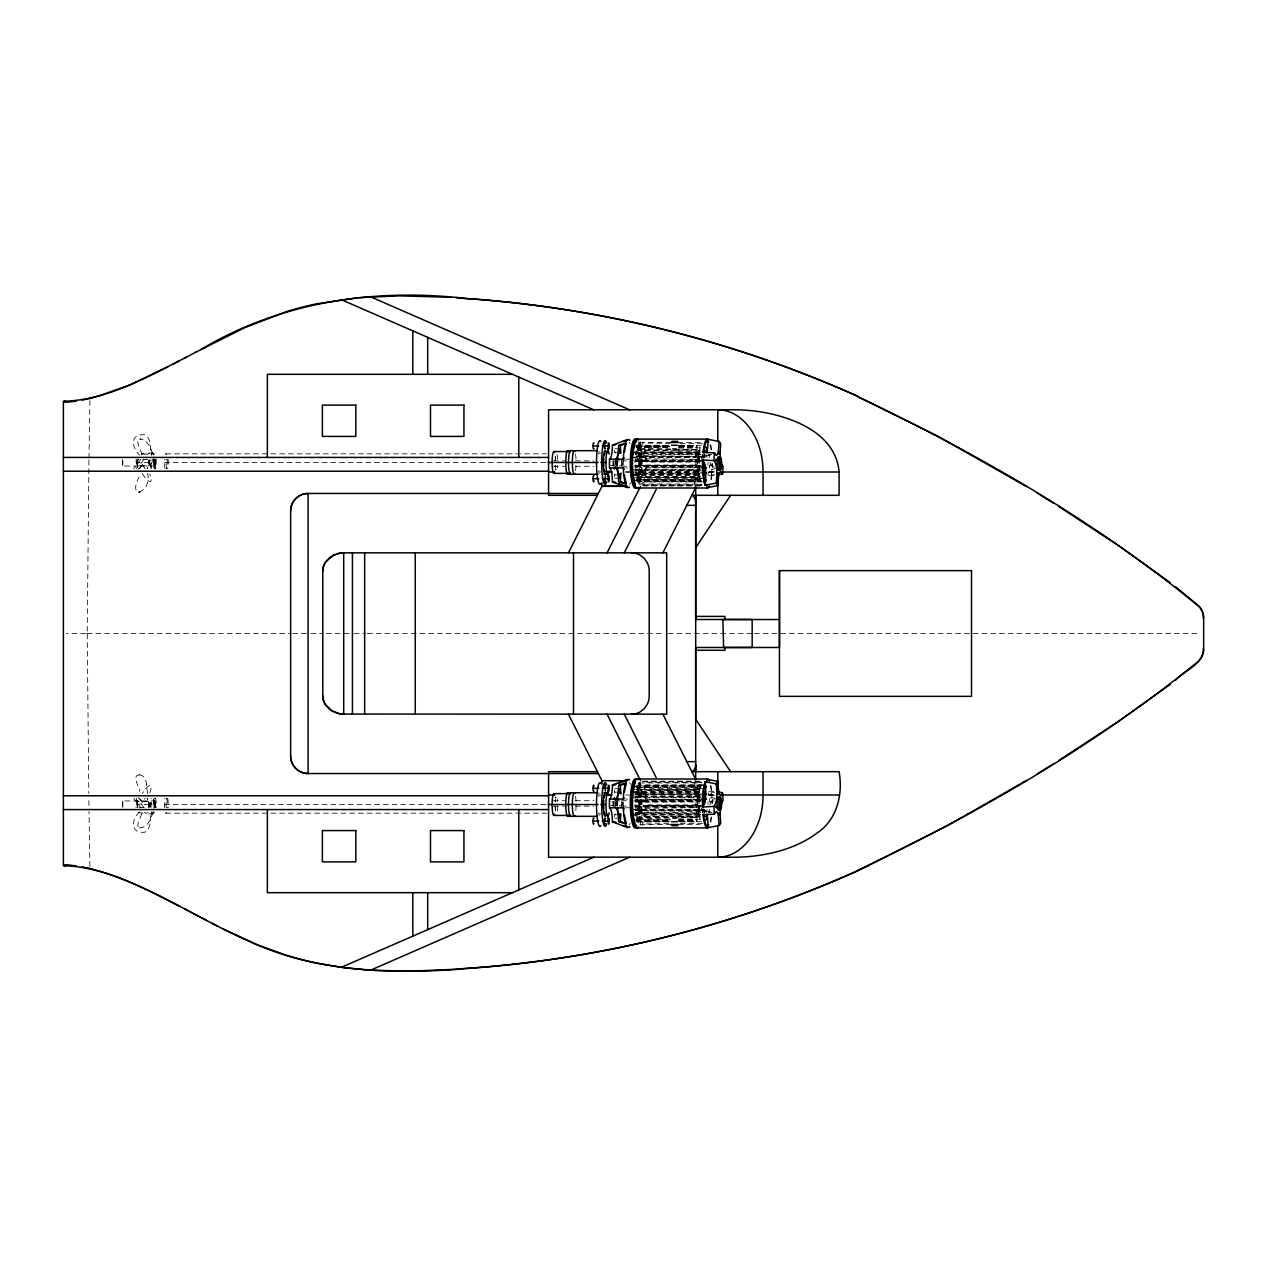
<?xml version="1.0" encoding="UTF-8"?>
<svg xmlns="http://www.w3.org/2000/svg" width="1267" height="1267" viewBox="0 0 1267 1267"><rect width="100%" height="100%" fill="white"/><g stroke="black" fill="none" stroke-linecap="round" stroke-linejoin="round"><path stroke-width="0.75" stroke-dasharray="5 3.75" d="M640.168 792.794L636.905 792.635L636.905 786.063M639.281 452.905L636.905 452.747L636.905 446.174M694.839 484.517L694.839 472.068L635.575 472.021M699.732 817.532L699.748 814.253L696.47 814.095M699.732 480.937L699.748 474.365L697.373 474.206L637.206 474.301L636.905 480.937M139.687 798.448L142.237 802.518L145.277 797.941M642.005 445.145L640.294 444.479L640.168 442.215A22.743 4.64 90 0 1 640.405 441.898M88.975 458.131L89.909 400.641M88.943 459.984L87.217 633.5L66.296 633.579M639.93 484.532A22.711 4.64 -90 0 1 639.692 484.089L639.93 481.824L641.609 481.222L701.38 481.888M641.134 447.409L638.758 447.9L638.045 453.744A11.023 2.249 90 0 1 638.346 454.615M641.134 787.298L638.758 787.789L638.045 793.633A11.118 2.265 -90 0 1 638.362 794.504L641.213 795.312M695.52 479.702L697.895 479.211L698.592 473.367A11.118 2.265 -90 0 1 698.275 472.496L695.425 471.688M698.149 817.072L698.592 813.256A11.118 2.265 90 0 1 698.275 812.369L695.425 811.577M147.621 798.242L147.637 799.778L147.146 798.305M647.595 810.674C644.396 811.054 644.206 804.624 647.374 804.925L699.637 804.925M636.921 800.665L639.122 801.963L697.183 801.963C700.334 802.249 700.144 795.85 696.977 796.214M640.421 825.102A22.711 4.64 -90 0 1 640.168 824.785L640.294 822.521L641.561 821.887L669.103 821.855M700.825 812.385L698.402 811.577L635.812 812.385A11.023 2.249 -90 0 0 636.129 813.256L699.938 813.541M700.825 454.615L637.729 455.407L635.812 454.758L635.369 450.878M155.809 807.253L155.16 797.957M645.885 785.176L644.269 785.698A22.442 4.577 -90 0 1 644.824 788.153L704.785 788.803M147.542 473.288C152.452 492.879 125.718 501.415 139.829 475.553M141.476 454.6C143.06 452.747 133.051 439.301 140.843 439.047L139.703 439.047C147.289 439.522 151.866 448.185 152.499 455.059M669.499 446.76L644.634 447.346A22.363 4.561 -90 0 1 645.156 450.102L647.009 450.814M639.914 474.745L638.235 475.347L637.824 477.01A22.363 4.561 90 0 0 638.33 479.765L699.922 479.765A22.363 4.561 90 0 1 699.416 477.01L697.547 476.313M137.691 807.364L137.184 799.35L137.881 808.093M707.984 804.545L707.936 801.837M675.026 816.296L639.74 816.328L638.14 818.72A22.442 4.577 90 0 0 638.711 821.19L640.611 821.697M136.044 459.43L136.63 468.853M136.868 462.503L137.153 459.414L149.253 459.414L149.538 462.503L149.253 465.575L137.153 465.575L136.868 462.503L149.538 462.503M137.739 465.575L137.739 459.414M136.868 804.497L137.153 801.425L149.253 801.425L149.253 807.586L137.153 807.586L136.868 804.497L149.538 804.497M137.739 807.586L137.739 801.425M148.667 801.425C148.587 818.165 150.393 792.524 152.515 807.808M642.607 452.984L640.152 453.824L638.932 457.387A10.833 2.217 90 0 1 639.043 458.892L641.846 460.111M642.607 792.873L640.152 793.696L638.932 797.276A10.833 2.217 -90 0 1 639.106 798.78L641.846 800M694.031 474.127L696.486 473.304L697.705 469.724A10.833 2.217 -90 0 1 697.531 468.22L694.791 467M694.031 814.016L696.486 813.176L697.705 809.613A10.833 2.217 -90 0 1 697.531 808.108L694.791 806.889M142.284 464.767L139.687 468.552M635.369 816.122L635.812 812.242M707.936 465.163L707.984 462.455M702.583 812.891L701.554 807.871M704.325 813.018L704.737 809.502L631.9 809.486M152.499 811.941C151.866 818.846 147.289 827.43 139.703 827.953L140.843 827.953C133.241 827.525 142.569 816.344 141.476 812.4M613.861 465.575L613.671 460.729M152.515 459.192C150.504 473.842 148.524 449.658 148.667 465.575M647.595 456.326L645.885 457.165A22.062 4.498 -90 0 1 646.043 460.776L647.833 461.647L703.961 461.647M696.977 470.786L698.671 469.946A22.062 4.498 -90 0 1 698.513 466.335L696.739 465.464L638.663 465.464L636.921 466.335A22.062 4.498 90 0 0 637.079 469.946L638.901 470.786M612.832 801.187L612.943 806.097M700.239 478.372L699.922 479.876M644.269 785.588L644.57 789.895L645.869 790.56L700.508 790.592M640.152 453.824L640.405 455.914L643.05 456.753M696.486 473.304L696.232 471.213L693.587 470.374M701.554 459.129L702.583 454.109M640.152 793.696L640.405 795.787L643.05 796.626M696.486 813.176L696.232 811.086L693.587 810.247M644.65 447.235L644.855 451.654L646.138 452.335L700.778 452.367M699.637 462.075L646.93 462.059L645.632 461.204L645.996 456.849M642.021 483.392L644.491 481.983L703.945 481.824M698.655 470.12L698.941 465.908L697.626 465.068L639.122 465.037L637.048 466.003M147.621 468.758L147.637 467.222L147.146 468.695M612.943 460.903L612.832 465.813M645.964 468.695L647.754 467.84L701.966 467.84M149.744 792.984C154.416 779.775 146.243 786.759 142.411 793.332M637.079 797.054L638.901 796.214M707.477 809.835L705.671 810.674L638.045 810.642L635.242 809.613A10.833 2.217 -90 0 1 635.115 808.108M613.671 806.271L613.861 801.425M136.63 798.147L136.044 807.57M638.394 787.235A22.442 4.577 -90 0 0 637.871 789.99L638.235 791.653L639.914 792.255L699.717 791.542M155.16 469.043L155.809 459.747M147.685 812.622L145.863 813.271L144.327 812.29M122.487 459.303L122.693 466.05L154.938 466.05L155.144 459.303M154.732 459.303L154.938 466.05M122.883 807.697L122.741 800.966L154.938 800.95L155.144 807.697M636.572 480.13L637.729 477.611A18.514 3.785 90 0 1 636.636 480.668M641.134 479.702L638.726 479.053L641.91 477.532M697.784 469.93L698.418 475.204A18.213 3.722 -90 0 1 697.594 460.444L697.737 466.604M631.9 457.514L704.848 457.181A18.213 3.722 90 0 0 704.642 454.964M701.506 478.182L698.323 479.702L636.382 479.512M636.572 820.018L637.729 817.516A18.514 3.785 90 0 1 636.636 820.557M641.134 819.591L638.726 818.925L641.91 817.405M695.52 787.298L697.927 787.947L694.744 789.468M715.095 798.733C709.187 794.678 706.4 803.801 713.289 801.409M709.694 801.346L709.599 798.733M610.631 465.274C626.674 469.883 626.753 457.244 610.631 461.837M610.631 805.163C626.674 809.771 626.753 797.133 610.631 801.726M636.382 787.488L698.291 786.649L699.843 787.013L700.239 788.628M139.465 812.004C131.087 820.002 130.2 833.353 144.612 832.276C151.644 830.423 151.882 810.817 148.112 813.715L152.151 814M699.986 450.007L698.26 450.704M635.084 467.998L637.602 467M635.084 807.871L637.602 806.889L700.049 806.984M703.549 793.997L645.727 794.805A22.093 4.514 -90 0 1 645.964 798.305L647.754 799.16L701.966 799.16M698.735 812.385L698.846 812.084A22.093 4.514 90 0 1 698.608 808.568L696.802 807.712L637.032 808.409A22.093 4.514 -90 0 0 637.238 812.084L697.151 812.876C700.287 813.224 700.398 806.715 697.246 807.047L639.17 807.047L637.127 808.251M638.711 445.81L640.611 445.303M638.948 457.181L641.403 456.358M637.839 476.883L700.508 476.408M697.689 469.93L695.235 470.77M638.948 797.07L641.403 796.23M697.689 809.819L695.235 810.642M148.952 460.697C145.863 465.211 155.778 466.763 155.239 462.503C155.239 458.226 147.02 459.794 148.952 464.292M154.938 460.697L154.938 464.292M148.952 802.708C145.863 807.206 155.778 808.774 155.239 804.497C155.239 800.237 147.02 801.789 148.952 806.303M154.938 802.708L154.938 806.303M143.868 459.208L139.354 466.066L141.207 466.557M710.898 785.461A24.786 5.052 -90 0 1 711.959 792.065L710.296 794.71A11.736 2.391 -90 0 1 707.889 792.065M710.819 802.454L712.466 799.841L715.206 800.015M645.837 794.488L645.552 798.954L646.883 799.81L699.59 799.825M638.14 818.593L670.75 818.07M122.788 465.987L122.883 459.303M140.795 459.319L133.827 468.822M701.38 785.112L641.609 785.778L639.93 785.176L639.708 782.974A22.711 4.64 90 0 1 639.93 782.468M702.71 455.914L700.255 456.753L635.084 456.595M154.447 812.527L152.61 814.111M646.313 476.408C643.462 475.964 642.765 482.347 645.885 481.824M638.045 453.634L640.437 453.253M639.708 484.026L701.3 484.089A22.711 4.64 -90 0 0 701.538 484.532M698.592 473.478L696.216 473.858M698.592 813.366L696.216 813.747M638.045 793.522L640.437 793.142M144.327 454.71L145.863 453.729L147.748 454.552M708.237 812.448L711.832 812.432M635.068 462.186L637.523 461.378M635.068 802.074L696.739 801.536L698.513 800.665A22.062 4.498 90 0 1 698.671 797.038L698.655 796.88M141.302 466.557L138.246 469.186M640.168 824.722L670.797 824.516M622.271 461.901L622.271 465.211M622.271 801.789L622.271 805.099M141.809 454.394L144.01 453.649L138.024 454.441M643.319 461.378C639.74 460.602 639.74 466.525 643.319 465.733M693.334 805.622C696.898 806.398 696.898 800.475 693.334 801.267M708.158 454.568L711.832 454.568M713.289 465.591C706.4 463.199 709.187 472.322 715.095 468.267M709.599 468.267L709.694 465.654M634.941 453.317L699.812 452.984M634.941 793.205L699.812 792.873M122.788 801.013L122.487 807.697M154.938 800.95L154.732 807.697M699.732 449.468L699.748 452.747L696.47 452.905M699.732 786.063L699.748 792.635L696.47 792.794M636.905 820.826L636.905 814.253L639.281 814.095M643.002 484.802L695.06 484.627M634.815 461.552L700.508 461.378M634.815 801.441L700.508 801.267M700.113 470.595L638.045 470.77L635.242 469.724A10.754 2.201 -90 0 1 635.163 468.22M699.938 473.668L636.129 473.367A11.118 2.265 90 0 1 635.812 472.496L699.843 471.847M699.843 795.153L635.812 794.504A11.118 2.265 -90 0 1 636.113 793.633L699.938 793.332M635.084 470.516L700.255 470.374M635.084 810.405L700.255 810.247L702.71 811.086M636.382 447.599L670.718 447.409M696.676 449.405L694.744 449.595M700.128 465.638L699.115 465.733M700.128 805.511L699.115 805.622M700.049 460.016L637.602 460.111L635.084 459.129M700.049 799.905L637.602 800L635.084 799.002M696.802 819.496L695.52 819.591M701.633 485.372L642.369 485.419M152.151 453L148.112 453.285C151.977 456.294 151.549 436.687 144.755 434.755C130.058 433.52 131.182 446.998 139.465 454.996M693.334 465.733C696.898 466.525 696.898 460.602 693.334 461.378M710.819 464.546L712.466 467.159L715.206 466.985M707.889 474.935A11.736 2.391 90 0 1 710.296 472.338L711.943 474.903L714.683 474.729M643.319 801.267C639.74 800.475 639.74 806.398 643.319 805.622M697.246 459.953C700.413 460.269 700.287 453.776 697.151 454.124L637.253 454.916A22.093 4.514 90 0 0 637.016 458.432L639.17 459.953M693.587 456.753C696.866 457.672 697.737 452.208 694.031 452.984M643.05 470.374C639.787 469.439 638.916 474.903 642.607 474.127M693.587 796.626C696.866 797.561 697.737 792.097 694.031 792.873M643.05 810.247C639.787 809.328 638.916 814.792 642.607 814.016M641.926 461.378L639.328 462.693A10.754 2.201 -90 0 1 639.328 464.435L641.926 465.733M694.728 465.733L697.325 464.435A10.833 2.217 -90 0 1 697.325 462.645L694.728 461.378M641.926 801.267L639.328 802.565A10.833 2.217 -90 0 1 639.328 804.355L641.926 805.622M694.728 805.622L697.325 804.307A10.754 2.201 -90 0 1 697.325 802.565L694.728 801.267M697.499 452.889L699.384 452.731A11.118 2.265 -90 0 1 699.732 452.731M694.791 460.111L697.531 458.892A10.833 2.217 90 0 1 697.705 457.387L696.486 453.824M641.846 467L639.106 468.22A10.833 2.217 90 0 1 638.932 469.724L640.152 473.304M694.791 800L697.531 798.78A10.833 2.217 90 0 1 697.705 797.276L696.486 793.696M641.846 806.889L639.106 808.108A10.833 2.217 -90 0 1 638.932 809.613L640.152 813.176M698.592 810.642L701.411 809.613A10.833 2.217 90 0 0 701.475 809.122M636.873 477.548L699.78 477.548M637.539 817.405L697.135 817.405M695.425 455.423L698.291 454.615A11.118 2.265 -90 0 1 698.592 453.744L698.149 449.928M641.213 471.688L638.362 472.496A11.118 2.265 90 0 1 638.045 473.367L638.726 479.053M138.246 797.814L141.366 800.475L139.354 800.934L143.868 807.792M695.425 795.312L698.291 794.504A11.023 2.249 90 0 1 698.592 793.617L697.927 787.947M641.213 811.577L638.362 812.385A11.023 2.249 -90 0 1 638.045 813.256L638.726 818.925M696.993 792.794L699.384 792.604A11.023 2.249 90 0 1 699.732 792.619M700.176 442.484L678.526 442.484M640.168 474.206L637.269 474.396A11.118 2.265 90 0 1 636.905 474.396M640.168 814.095L637.269 814.269A11.023 2.249 -90 0 1 636.921 814.269M140.114 492.15L138.641 492.15L139.734 492.15M670.797 442.484L640.231 442.326M670.354 443.387L643.272 443.022A22.743 4.64 90 0 0 642.543 441.882L642.448 444.083L644.444 445.857L670.053 445.889M680.046 443.387L703.264 443.387M637.143 445.319L670.386 445.319M679.334 445.303L701.443 445.319M635.955 445.556L670.892 445.556M678.653 445.556L696.802 445.556M679.73 445.889L697.151 445.889M635.955 446.174L670.892 446.174M678.653 446.174L697.373 446.174M669.641 446.443L636.636 446.443A18.514 3.785 -90 0 1 637.729 449.484L636.572 446.982M679.334 446.443L696.802 446.443M635.955 446.459L670.892 446.459M678.653 446.459L696.121 446.459M679.175 446.76L696.597 446.76M636.018 446.982L669.578 446.982M678.716 446.982L696.739 446.982M678.605 447.409L698.323 447.409M614.859 448.803L619.484 448.803M670.75 448.93L638.14 448.28M678.494 448.93L697.848 448.93M697.135 449.595L637.539 449.595M636.873 450.023L671.811 450.023M673.743 450.023L699.78 450.023M676.055 450.814L639.74 450.672L638.14 448.407M677.988 450.814L703.153 450.814M632.423 451.923L704.23 451.923M614.859 452.24L619.484 452.24M634.466 452.24L700.223 452.224M631.204 452.699L637.143 452.699M165.882 453.824L546.552 453.824M705.355 455.391L710.85 455.391M631.79 457.197L704.848 457.181M625.645 459.208L629.351 459.208M635.29 460.301L699.447 460.301M635.496 460.523L702.963 460.507M553.441 460.855L564.544 460.855M575.44 460.855L593.875 460.855M621.258 460.855L626.769 460.855M634.213 460.855L700.208 460.855M164.52 462.471L547.154 462.471M700.508 465.733L634.815 465.559M553.426 466.256L564.544 466.256M575.424 466.256L593.875 466.256M621.384 466.256L626.88 466.256M634.213 466.256L700.208 466.256M635.496 466.604L703.09 466.589M635.29 466.81L699.447 466.81M699.59 467.175L647.31 467.175C644.159 466.826 644.285 473.351 647.405 473.003L703.549 473.003M625.645 467.903L627.45 467.903M635.781 469.629L700.857 469.614M631.79 469.93L700.968 469.914M709.599 471.72L715.095 471.72M625.534 472.005L629.461 472.005M631.425 472.005L700.113 472.005M707.968 472.005L713.859 472.005M708.633 472.543L714.129 472.543M699.812 474.127L634.941 473.795M631.204 474.412L637.143 474.412M614.859 474.887L619.484 474.887M632.534 474.887L700.239 474.872M632.423 475.204L704.23 475.188M708.601 475.236L714.097 475.236M636.873 477.105L699.78 477.089M632.93 477.627L699.843 477.611M614.859 478.308L619.484 478.308M704.785 478.197L644.824 478.847A22.363 4.561 90 0 1 644.174 481.302L644.269 481.412M634.07 480.145L702.567 480.13M635.955 480.668L700.699 480.668M635.955 480.937L701.95 480.937M637.396 481.808L701.95 481.555M697.008 484.627L702.805 484.627M642.749 485.831L701.855 485.831L642.971 485.752M87.217 633.5L290.713 633.5M292.661 633.5L309.18 633.5M310.874 633.5L323.006 633.5M326.49 633.5L352.115 633.5M354.047 633.5L365.672 633.5M367.43 633.5L664.446 633.5M668.184 633.5L752.424 633.5M754.403 633.5L1200.593 633.5M642.749 781.169L701.855 781.169M642.369 781.581L701.633 781.628M695.06 782.372L643.002 782.198M697.008 782.372L702.805 782.372M702.567 785.017L644.491 785.017L642.021 783.608M637.396 785.192L703.945 785.176M701.95 785.445L637.903 785.445A21.856 4.466 -90 0 1 637.57 822.315M635.955 786.063L701.95 786.063M635.955 786.332L700.699 786.332M634.07 786.855L702.567 786.87M638.315 787.298L698.323 787.298L701.506 788.818M614.859 788.692L619.484 788.692M632.93 789.373L699.843 789.389M636.873 789.895L699.78 789.911M632.423 791.796L704.23 791.812M708.601 791.764L714.097 791.764M614.859 792.113L619.484 792.113M632.534 792.113L700.239 792.128M631.204 792.588L637.143 792.588M708.633 794.457L714.129 794.457M625.692 794.979L700.113 794.995M707.968 794.995L713.859 794.995M709.599 795.28L715.095 795.28M700.255 796.626L635.084 796.484M631.79 797.07L700.968 797.086M635.781 797.371L700.857 797.386M625.645 799.097L627.45 799.097M635.29 800.19L703.09 800.411M553.426 800.744L564.544 800.744M575.424 800.744L593.875 800.744M621.384 800.744L626.88 800.744M634.213 800.744L700.208 800.744M164.52 804.529L547.154 804.529M703.961 805.353L647.833 805.353L646.043 806.224A22.062 4.498 90 0 1 645.885 809.835L645.996 810.151M700.508 805.622L634.815 805.448M553.441 806.145L564.544 806.145M575.44 806.145L593.875 806.145M621.258 806.145L626.769 806.145M634.213 806.145L700.208 806.145M635.496 806.477L697.737 806.477A18.055 3.69 90 0 1 698.418 791.843L697.784 797.07M635.29 806.699L702.963 806.493M625.645 807.792L629.351 807.792M631.79 809.803L704.848 809.819A18.213 3.722 -90 0 1 704.642 812.036M705.355 811.609L710.85 811.609M165.882 813.176L546.552 813.176M699.812 814.016L634.941 813.683M631.204 814.301L637.143 814.301M700.778 814.633L646.582 814.633C643.668 814.238 643.208 820.668 646.265 820.24L669.499 820.24M614.859 814.76L619.484 814.76M634.466 814.76L700.223 814.776M632.423 815.077L704.23 815.077M676.055 816.186L645.204 816.772A22.442 4.577 90 0 1 644.57 819.654L644.65 819.765M677.988 816.186L703.153 816.186M678.89 816.296L699.986 816.993M636.873 816.977L671.811 816.977M673.743 816.977L699.78 816.977M678.494 818.07L697.848 818.07M614.859 818.197L619.484 818.197M670.718 819.591L636.382 819.401M678.605 819.591L698.323 819.591M636.018 820.018L669.578 820.018M678.716 820.018L696.739 820.018M679.175 820.24L696.597 820.24M635.955 820.541L670.892 820.541M678.653 820.541L696.802 820.557M635.955 820.826L670.892 820.826M678.653 820.826L697.373 820.826M670.053 821.111L644.444 821.143L642.448 822.917L642.543 825.15A22.711 4.64 -90 0 0 643.272 823.978L670.354 823.613M679.73 821.111L697.151 821.111M635.955 821.444L670.892 821.444M678.653 821.444L696.802 821.444M637.143 821.681L670.386 821.681M679.334 821.697L701.443 821.681M680.727 821.855L696.201 821.855M680.046 823.613L703.264 823.613M678.526 824.516L700.176 824.516M625.692 472.021L633.595 472.021M147.542 793.712C146.592 787.583 147.764 774.691 138.641 774.85L140.114 774.85M139.734 774.85C130.96 774.897 139.56 787.583 139.829 791.447M640.168 452.905L637.269 452.731A11.023 2.249 90 0 0 636.905 452.731M696.47 474.206L699.384 474.396A11.118 2.265 -90 0 0 699.732 474.396M696.216 453.253L698.592 453.634M640.437 473.858L638.045 473.478M696.216 793.142L698.592 793.522M640.437 813.747L638.045 813.366M639.661 792.794L637.269 792.604A11.118 2.265 -90 0 0 636.905 792.604M641.91 449.595L638.726 448.075M694.744 477.532L697.927 479.053M641.91 789.468L638.726 787.947M694.744 817.405L696.676 817.595M695.52 447.409L696.802 447.504M641.213 455.423L638.362 454.615M698.592 456.358L701.411 457.387A10.833 2.217 -90 0 1 701.475 457.878M695.235 456.358L697.689 457.181M641.403 470.77L638.948 469.93M695.235 796.23L697.689 797.07M641.403 810.642L638.948 809.819M699.051 467L700.049 467.095M699.115 461.378L700.128 461.489M637.523 465.733L635.068 464.926M699.115 801.267L700.128 801.362M637.523 805.622L635.068 804.814M697.499 814.111L699.384 814.269A11.118 2.265 90 0 0 699.732 814.269M697.99 474.745L699.717 475.458M711.943 792.097L714.683 792.271M699.938 453.459L636.129 453.744A11.023 2.249 90 0 0 635.812 454.615L635.812 454.758M700.113 796.405L638.045 796.23L635.242 797.276A10.833 2.217 90 0 0 635.052 798.78M138.024 812.559L144.01 813.351L141.809 812.606M142.411 473.668C146.386 480.589 154.431 487.162 149.744 474.016M152.61 452.889L154.447 454.473M637.127 458.749L696.802 459.288L698.608 458.432A22.093 4.514 -90 0 1 698.846 454.916L698.735 454.615M639.708 782.974L701.3 782.911A22.711 4.64 90 0 1 701.538 782.468M133.827 798.178L140.795 807.681M142.205 464.625L145.277 469.059M637.839 790.117L699.416 789.99A22.363 4.561 -90 0 1 699.922 787.235L699.922 787.124M636.572 786.87L637.729 789.389A18.514 3.785 -90 0 0 636.636 786.332M707.477 457.165L705.671 456.326L638.045 456.358L635.242 457.387A10.833 2.217 90 0 0 635.052 458.892M146.481 784.051L146.734 785.588M137.881 458.907L137.184 467.65L137.691 459.636M704.325 453.982L704.737 457.498M616.443 463.564L616.791 465.274L617.045 462.344L615.92 465.211L616.015 461.837L616.38 463.564M89.909 866.359L89.007 811.561M87.233 633.785L88.801 793.38M88.88 800.649L88.959 807.918M694.839 782.483L694.839 794.932M697.737 800.396L697.737 806.477M638.916 460.507L638.916 466.589M638.916 800.411L638.916 806.493M637.095 800.665A22.093 4.514 -90 0 1 637.253 797.054M710.249 785.667A22.584 4.609 90 0 1 711.516 792.762M711.516 792.778A22.109 4.514 -90 0 1 712.038 800.522A22.22 4.53 90 0 1 712.086 803.658M712.482 799.825A24.39 4.989 -90 0 1 712.529 803.183M711.626 817.389A24.39 4.989 -90 0 1 710.692 822.315M711.151 816.867A22.22 4.53 90 0 1 709.963 822.172M709.172 812.575A11.577 2.36 -90 0 1 709.33 809.265M709.995 804.672A11.577 2.36 -90 0 1 710.819 802.486M704.674 812.21A11.736 2.391 90 0 1 706.273 812.4M638.663 782.42A22.41 4.577 -90 0 1 641.656 804.244A22.41 4.577 -90 0 1 638.362 824.96M639.645 782.309A24.596 5.02 -90 0 1 642.1 803.927A24.596 5.02 -90 0 1 639.471 825.055M703.296 812.638A22.109 4.514 -90 0 1 703.058 809.565M630.111 823.265A21.856 4.466 90 0 1 629.176 824.69M629.493 782.547A21.856 4.466 -90 0 1 630.412 784.305M638.188 783.228A24.596 5.02 90 0 1 638.33 823.154M623.285 801.963A18.276 3.738 -90 0 1 623.253 806.382M617.298 805.733A10.928 2.233 90 0 1 617.298 801.156M621.685 801.726A10.928 2.233 90 0 1 621.638 806.287M615.714 806.382A18.276 3.738 90 0 1 615.683 801.963M639.043 800.411A18.055 3.69 -90 0 1 639.043 806.493M617.219 801.979A18.704 3.817 90 0 1 617.187 806.366M614.843 793.348A14.761 3.009 90 0 1 614.447 790.038M614.447 816.851A14.761 3.009 90 0 1 614.701 814.57M700.699 785.445A18.672 3.817 90 0 1 701.696 785.287M700.033 812.353A10.928 2.233 90 0 1 700.033 794.536M703.185 809.439A10.928 2.233 90 0 1 702.52 812.67M555.358 799.525A10.912 1.726 -90 0 1 555.469 801.536M555.516 806.525A10.912 1.726 -90 0 1 555.263 810.5M166.848 798.416A8.647 1.362 -90 0 1 167.149 807.712M166.389 812.575A8.647 1.362 -90 0 1 165.375 812.575M164.615 807.712A8.647 1.362 -90 0 1 164.916 798.416M557.464 799.081A8.647 1.362 -90 0 1 557.67 801.346M557.749 806.097A8.647 1.362 -90 0 1 556.91 812.575M555.453 810.642A8.647 1.362 -90 0 1 555.073 806.097M555.136 801.346A8.647 1.362 -90 0 1 555.263 799.81M600.225 814.396A11.783 1.853 -90 0 1 599.924 812.86M599.924 796.199A11.783 1.853 -90 0 1 600.225 794.662M167.672 798.337A6.969 1.093 -90 0 1 168.147 807.76M166.199 807.76A6.969 1.093 -90 0 1 166.674 798.337M155.603 798.337A6.969 1.093 -90 0 1 156.079 807.76M154.131 807.76A6.969 1.093 -90 0 1 154.606 798.337M599.259 815.489A11.783 1.853 -90 0 1 598.626 812.86M598.626 796.199A11.783 1.853 -90 0 1 599.259 793.57M153.687 799.319A9.598 1.568 -90 0 1 153.877 807.206M153.402 811.751A9.598 1.568 -90 0 1 151.359 811.751M150.884 807.206A9.598 1.568 -90 0 1 151.058 799.319M153.671 798.954A9.724 1.584 -90 0 1 153.83 808.33M153.212 812.749A9.724 1.584 -90 0 1 151.406 812.195M150.868 807.412A9.724 1.584 -90 0 1 151.169 798.162M616.855 801.172A9.598 1.52 -90 0 1 616.934 805.891M615.667 814.032A9.598 1.52 -90 0 1 615.224 814.032M613.941 805.891A9.598 1.52 -90 0 1 614.02 801.172M575.519 796.199A11.783 1.853 -90 0 1 575.994 801.282M576.057 805.59A11.783 1.853 -90 0 1 575.519 812.86M555.263 456.5A10.912 1.726 -90 0 1 555.516 460.475M555.469 465.464A10.912 1.726 -90 0 1 555.358 467.475M164.916 468.584A8.647 1.362 90 0 1 164.615 459.288M165.375 454.425A8.647 1.362 90 0 1 166.389 454.425M167.149 459.288A8.647 1.362 90 0 1 166.848 468.584M556.91 454.425A8.647 1.362 -90 0 1 557.749 460.903M557.67 465.654A8.647 1.362 -90 0 1 557.464 467.919M555.263 467.19A8.647 1.362 -90 0 1 555.136 465.654M555.073 460.903A8.647 1.362 -90 0 1 555.453 456.358M600.225 472.338A11.783 1.853 -90 0 1 599.924 470.801M599.924 454.14A11.783 1.853 -90 0 1 600.225 452.604M168.147 459.24A6.969 1.093 -90 0 1 167.672 468.663M166.674 468.663A6.969 1.093 -90 0 1 166.199 459.24M156.079 459.24A6.969 1.093 -90 0 1 155.603 468.663M154.606 468.663A6.969 1.093 -90 0 1 154.131 459.24M599.259 473.43A11.783 1.853 -90 0 1 598.626 470.801M598.626 454.14A11.783 1.853 -90 0 1 599.259 451.511M615.224 452.968A9.598 1.52 -90 0 1 615.667 452.968M616.934 461.109A9.598 1.52 -90 0 1 616.855 465.828M614.02 465.828A9.598 1.52 -90 0 1 613.941 461.109M575.519 454.14A11.783 1.853 -90 0 1 576.057 461.41M575.994 465.718A11.783 1.853 -90 0 1 575.519 470.801M151.058 467.681A9.598 1.568 90 0 1 150.884 459.794M151.359 455.249A9.598 1.568 90 0 1 153.402 455.249M153.877 459.794A9.598 1.568 90 0 1 153.687 467.681M151.169 468.838A9.724 1.584 90 0 1 150.868 459.588M151.406 454.805A9.724 1.584 90 0 1 153.212 454.251M153.83 458.67A9.724 1.584 90 0 1 153.671 468.046M629.176 442.31A21.856 4.466 -90 0 1 630.111 443.735M630.412 482.695A21.856 4.466 90 0 1 629.493 484.453M638.33 443.846A24.596 5.02 -90 0 1 638.188 483.772M623.253 460.618A18.276 3.738 90 0 1 623.285 465.037M621.638 460.713A10.928 2.233 -90 0 1 621.685 465.274M617.298 465.844A10.928 2.233 -90 0 1 617.298 461.267M615.683 465.037A18.276 3.738 -90 0 1 615.714 460.618M639.043 460.507A18.055 3.69 90 0 1 639.043 466.589M637.57 444.685A21.856 4.466 90 0 1 637.855 481.555M617.187 460.634A18.704 3.817 -90 0 1 617.219 465.021M614.447 476.962A14.761 3.009 -90 0 1 614.843 473.652M614.701 452.43A14.761 3.009 -90 0 1 614.447 450.149M701.696 481.713A18.672 3.817 -90 0 1 700.699 481.555M702.52 454.33A10.928 2.233 -90 0 1 703.185 457.561M700.033 472.464A10.928 2.233 -90 0 1 700.033 454.647M638.22 448.28A22.363 4.561 -90 0 1 638.79 445.826M645.774 468.695A22.062 4.498 90 0 1 645.537 472.195M711.516 474.238A22.584 4.609 -90 0 1 710.249 481.333M711.959 474.935A24.786 5.052 90 0 1 710.898 481.539M711.516 474.222A22.109 4.514 90 0 0 712.038 466.478A22.22 4.53 -90 0 0 712.086 463.342M710.692 444.685A24.39 4.989 90 0 1 711.626 449.611M712.529 463.817A24.39 4.989 90 0 1 712.482 467.175M709.963 444.828A22.22 4.53 -90 0 1 711.151 450.133M710.819 464.514A11.577 2.36 90 0 1 709.995 462.328M709.33 457.735A11.577 2.36 90 0 1 709.172 454.425M706.273 454.6A11.736 2.391 -90 0 1 704.674 454.79M638.362 442.04A22.41 4.577 90 0 1 641.656 462.756A22.41 4.577 90 0 1 638.663 484.58M639.471 441.945A24.596 5.02 90 0 1 642.1 463.073A24.596 5.02 90 0 1 639.645 484.691M703.058 457.435A22.109 4.514 90 0 1 703.296 454.362M615.683 802.993L616.015 805.163L616.886 801.789L616.886 805.099L616.11 801.789L615.683 802.993M638.742 469.614L638.235 475.188A18.213 3.722 -90 0 0 638.853 469.914L638.742 469.614M638.742 809.502L638.235 815.077A18.213 3.722 -90 0 0 638.853 809.819L638.742 809.502M698.529 452.24L697.784 457.197A18.213 3.722 -90 0 1 698.418 451.939L698.529 452.24M698.988 477.105L698.925 477.627A18.514 3.785 -90 0 0 700.002 480.668L698.988 477.105M638.235 451.923L638.853 457.181A18.213 3.722 90 0 0 638.235 451.923M638.235 791.812L638.853 797.086A18.213 3.722 90 0 0 638.235 791.812M700.065 786.855L698.925 789.373A18.514 3.785 90 0 1 700.002 786.332L700.065 786.855M697.895 809.486L697.784 809.803A18.213 3.722 90 0 0 698.418 815.061L697.895 809.486"/><path stroke-width="1.5" d="M601.968 482.727L601.968 486.29L568.44 552.84M694.839 779.87L694.839 777.605L662.879 714.16M730.616 771.682L695.694 719.308L695.678 647.5L779.458 647.469L779.506 619.531L722.855 619.5L723.631 647.5L752.17 647.485L752.17 619.5L695.678 619.5L695.694 495.318M322.768 696.565L322.768 570.435M290.65 756.953L290.65 510.047M89.957 398.487L97.369 396.286M1203.634 649.401C1202.716 664.7 1184.74 670.1 1175.491 680.316M691.861 771.682L839.087 771.682C843.157 794.567 836.996 820.082 816.724 833.274C799.54 846.071 778.492 852.612 757.476 855.589A176.826 176.826 0 0 1 733.482 857.221L629.556 857.221M322.752 571.164L322.942 568.756M322.784 570.245L323.291 567.062M716.283 483.107L705.133 485.213L705.671 477.184A11.577 2.36 90 0 0 704.135 462.598L702.488 459.953L713.923 460.634L715.142 462.582A11.577 2.36 -90 0 1 716.679 477.2L716.283 483.107A22.695 4.64 -90 0 0 717.882 485.641L706.733 487.732L706.875 485.641M706.891 452.921A11.736 2.391 -90 0 0 707.683 447.409L708.221 439.38L719.086 441.47L718.674 447.409A11.736 2.391 -90 0 1 715.665 454.79L714.445 452.889L703.011 452.208A24.786 5.052 90 0 1 708.221 439.427M717.882 485.641L718.278 479.702A11.736 2.391 -90 0 1 721.287 472.322L722.523 474.222L717.36 474.555L717.803 472.543L717.534 474.492M717.534 792.508L717.803 794.457L717.771 791.764L722.523 792.778A22.109 4.514 -90 0 1 723.045 800.522L721.81 802.454M702.583 473.003L702.472 470.928M703.66 789.911L703.723 789.389A18.514 3.785 -90 0 0 703.518 788.628M290.776 508.732C291.679 500.259 299.55 493.291 308.087 493.465L598.357 493.465M605.436 448.154C604.248 452.477 603.979 439.95 605.404 443.466M605.436 480.937L605.024 482.22L605.325 475.822M594.144 480.922C592.988 485.103 592.243 474.032 594.001 475.806M322.974 568.582L323.829 565.367M605.404 823.534C604.042 827.113 604.185 814.57 605.436 818.846M594.065 448.645C592.671 451.29 592.513 440.694 594.065 443.212M594.065 823.788C592.671 826.432 592.513 815.837 594.065 818.355M605.325 791.178L604.961 784.811L605.436 786.063M323.338 566.872L324.59 563.672M594.001 791.194C592.449 793.506 592.813 781.866 594.144 786.078M704.119 452.224L704.23 451.923A18.213 3.722 90 0 1 704.373 452.889M704.848 797.086L704.23 791.812A18.197 3.722 90 0 1 705.07 801.663M323.909 565.177L325.556 562.025M607.067 552.84L640.579 486.322M624.251 552.84L656.211 489.395M662.879 552.84L694.839 489.395L694.839 487.13M324.986 562.928L329.578 557.638M716.283 783.893L716.679 789.816A11.577 2.36 90 0 1 715.142 804.402L713.923 806.366L702.488 807.047L704.151 804.418A11.577 2.36 -90 0 0 705.687 789.8L705.133 781.787L716.283 783.893A22.695 4.64 90 0 1 717.882 781.359L706.733 779.268L706.875 781.359M708.221 827.573A24.786 5.052 -90 0 1 702.995 814.808L703.438 814.111A22.584 4.609 90 0 0 708.079 825.482A22.695 4.64 -90 0 0 708.744 824.849M722.523 792.778L721.287 794.71A11.736 2.391 90 0 1 718.262 787.298L717.882 781.359M703.011 814.792L714.445 814.111L715.665 812.179A11.736 2.391 90 0 1 718.69 819.591L719.086 825.53L708.221 827.62L707.683 819.591A11.736 2.391 90 0 0 706.891 814.079M695.694 547.692L730.616 495.318M325.667 561.851L333.031 555.389M702.472 796.072L702.583 793.997M329.753 557.496L336.864 553.837M1170.17 684.402L1117.716 721.921L1058.832 760.469M1053.431 763.858L1037.277 773.852M1026.634 780.329L948.951 824.865L869.019 865.187M184.285 358.26L196.195 351.988M195.435 352.384L245.101 327.519L286.485 311.65A320.535 320.535 0 0 1 316.322 303.874L357.706 297.777M186.344 357.199C147.669 376.806 107.885 400.071 63.382 401.291L63.382 865.709C104.987 866.786 142.553 887.407 178.774 905.842M201.041 349.439C279.136 302.591 371.928 288.306 461.758 297.983L456.168 297.618M173.31 364.009L178.774 361.158M167.909 366.796L129.804 384.915L99.222 395.827M333.253 555.279L340.538 553.045M857.68 870.397C978.029 813.382 1094.514 745.645 1198.059 661.58A17.469 17.469 0 0 0 1203.65 648.767L1203.65 618.233A17.469 17.469 0 0 0 1198.075 605.404L1175.491 586.684M341.219 967.37L593.89 857.157L629.699 857.157L370.566 970.189L343.056 967.608L316.322 963.11A320.535 320.535 0 0 1 286.485 955.35L257.027 944.644L223.42 929.091M618.344 459.208L615.778 459.177A14.761 3.009 90 0 0 618.597 445.62A18.878 3.849 -90 0 1 620.387 445.62L623.174 444.543M618.344 799.097L615.778 799.049A14.761 3.009 -90 0 0 618.597 785.508A18.878 3.849 -90 0 1 620.387 785.492L626.088 783.323M609.522 459.145A14.761 3.009 90 0 0 612.436 445.16L627.387 439.506A24.596 5.02 90 0 0 623.301 459.208M615.841 444.543L614.226 445.16A19.322 3.944 -90 0 0 612.42 445.16M618.581 445.62L624.298 443.434M615.841 784.431L614.226 785.049A19.322 3.944 90 0 0 612.42 785.049L627.387 779.379A24.58 5.02 90 0 0 623.301 799.081M618.581 785.492L624.298 783.323M618.882 783.275L629.176 779.379A24.58 5.02 90 0 1 629.509 779.775M623.807 441.534L629.176 439.506A24.596 5.02 90 0 1 629.842 440.33M337.07 553.774L337.909 553.552A23.756 23.756 0 0 1 343.705 552.84L666.695 552.84L666.695 714.16L341.377 714.05M706.479 472.86L705.481 473.003M706.511 799.097L701.966 799.16M341.377 552.95L343.705 552.84L343.705 714.16A23.756 23.756 0 0 1 337.941 713.464L337.07 713.226M359.543 297.618L399.137 295.86L450.545 297.286M705.086 450.814L706.748 450.102A22.442 4.577 90 0 0 706.178 447.346L704.341 446.76M704.341 820.24L706.242 819.654A22.363 4.561 -90 0 0 706.748 816.898L705.086 816.186M703.945 481.824L705.862 481.302A22.442 4.577 90 0 0 706.242 479.718M618.344 467.903L615.778 467.951A14.761 3.009 90 0 1 618.597 481.492L624.298 483.677M618.344 807.792L615.778 807.823A14.761 3.009 -90 0 1 618.597 821.38L624.298 823.566M623.966 457.656A21.856 4.466 90 0 0 623.887 459.208L609.522 459.192A18.704 3.817 -90 0 0 609.522 467.919L623.887 467.903A21.856 4.466 -90 0 0 623.966 469.455M512.47 374.319L267.369 374.319L267.369 457.419M637.079 439.111L707.54 439.111M671.89 441.359L677.702 441.359M670.797 442.484L678.526 442.484M671.589 445.303L677.386 445.303M593.447 445.921L598.768 445.921M602.316 445.921L608.904 445.921M672.682 448.93L676.562 448.93M567.616 450.688L597.501 450.688M553.822 451.559L570.198 451.559M63.382 457.419L548.579 457.419M548.152 462.471L598.087 462.471M600.796 462.471L605.974 462.471M701.966 467.84L706.511 467.903M63.382 471.213L548.579 471.213M548.579 472.005L554.518 472.005M611.803 472.005L607.875 472.005L611.866 472.005M720.812 472.005L839.087 472.005L839.087 495.318L691.861 495.318M553.822 473.383L570.198 473.383M567.616 474.254L597.945 474.254M603.868 474.254L607.827 474.254M593.447 478.72L598.768 478.72M602.316 478.72L608.904 478.72M636.921 487.985L707.429 488.001M597.422 495.318L548.579 495.318L548.579 409.779L733.482 409.779A176.826 176.826 0 0 1 757.476 411.411C791.051 416.146 835.887 432.744 839.087 472.005M686.793 505.359L695.694 505.359M779.458 570.641L971.52 570.641L971.52 696.359L779.458 696.359L779.458 570.641L779.506 619.531M695.662 616.395L724.962 616.395L724.962 619.5M695.662 650.272L724.962 650.272L724.962 647.5M686.793 761.641L695.694 761.641M597.422 771.682L548.579 771.682L548.579 857.221L593.748 857.221M598.357 773.535L308.087 773.535C299.55 773.709 291.679 766.741 290.776 758.268M636.921 779.015L707.429 778.999M568.44 714.16L601.968 780.71L627.07 780.71M593.447 788.28L598.768 788.28M602.316 788.28L608.904 788.28M567.616 792.746L597.945 792.746M603.868 792.746L607.827 792.746M553.822 793.617L570.198 793.617M548.579 794.995L554.518 794.995M607.907 794.995L611.803 794.995M720.812 794.995L839.087 794.995M63.382 795.787L548.579 795.787M548.152 804.529L598.087 804.529M600.796 804.529L605.974 804.529M63.382 809.581L548.579 809.581M553.822 815.441L570.198 815.441M567.616 816.312L597.501 816.312M672.682 818.07L676.562 818.07M593.447 821.079L598.768 821.079M602.316 821.079L608.904 821.079M671.589 821.697L677.386 821.697M670.797 824.516L678.526 824.516M671.89 825.641L677.702 825.641M707.54 827.889L637.079 827.889M512.47 892.681L267.369 892.681L267.369 809.581M623.966 809.344A21.856 4.466 -90 0 1 623.887 807.792L609.522 807.808A18.704 3.817 90 0 1 609.522 799.081L623.887 799.097A21.856 4.466 90 0 1 623.966 797.545M703.945 785.176L705.862 785.698A22.442 4.577 -90 0 1 706.242 787.282M705.481 793.997L706.479 794.14M370.566 970.189L410.619 971.14L461.742 969.017C388.7 974.576 312.331 971.662 245.101 939.481C196.116 917.53 151.026 886.583 99.222 871.173M340.538 713.955L332.017 711.04L325.667 705.149M97.369 870.714L89.957 868.513M336.864 713.163L330.497 710.058L324.986 704.072M618.882 483.725L629.176 487.621A24.58 5.02 -90 0 0 629.509 487.225M623.807 825.466L629.176 827.494A24.596 5.02 -90 0 0 629.842 826.67M626.088 483.677L620.387 481.508A18.878 3.849 90 0 1 618.581 481.508M609.522 807.855A14.761 3.009 -90 0 1 612.436 821.84L627.387 827.494A24.596 5.02 -90 0 1 623.301 807.792M615.841 482.569L614.226 481.951A19.322 3.944 -90 0 1 612.42 481.951L627.387 487.621A24.58 5.02 -90 0 1 623.301 467.919M615.841 822.457L614.226 821.84A19.322 3.944 90 0 1 612.42 821.84M618.581 821.38A18.878 3.849 90 0 0 620.387 821.38L623.174 822.457M370.566 296.811L629.699 409.843M341.219 299.63L593.89 409.843M212.27 923.405L217.861 926.272M206.664 920.491L184.285 908.74M1026.634 486.671L937.564 436.038L857.68 396.619C978.472 454.156 1096.129 521.719 1199.564 607.004C1200.387 607.986 1201.1 609.047 1201.686 610.171C1202.874 612.468 1203.555 615.033 1203.634 617.599M1037.277 493.148L1053.431 503.142M1058.832 506.531L1117.716 545.079L1170.17 582.598M325.556 704.975L323.909 701.823M721.81 464.546L723.029 466.478A22.109 4.514 90 0 1 722.523 474.222M703.011 452.208L703.438 452.889A22.584 4.609 -90 0 1 708.079 441.518A22.695 4.64 90 0 1 708.744 442.151M324.89 703.882L323.338 700.128M624.251 714.16L656.211 777.605M607.067 714.16L640.579 780.678M323.829 701.633L322.784 696.755M704.848 469.914L704.23 475.188A18.055 3.69 -90 0 0 705.07 465.385M704.119 814.776L704.23 815.077A18.213 3.722 -90 0 0 704.373 814.111M323.291 699.938L322.752 695.836M703.66 477.089L703.723 477.611A18.514 3.785 90 0 1 703.518 478.372M695.694 771.682L695.694 764.777A8.758 8.758 0 0 1 692.336 771.682M601.968 780.71L601.968 784.273M763.051 495.318L763.051 472.005A64.126 48.273 -90 0 0 759.883 449.104C755.765 435.056 747.514 421.436 734.448 414.151A58.377 43.933 -90 0 0 717.787 409.779L717.787 441.597M763.051 771.682L763.051 794.995A64.126 48.273 90 0 1 759.883 817.896C755.765 831.944 747.514 845.564 734.448 852.849A58.377 43.933 90 0 1 717.787 857.221L717.787 825.403M717.787 473.953L717.787 495.318M717.787 771.682L717.787 793.047M695.694 487.13L695.694 779.87M573.508 552.84L573.508 714.16M518.789 377.075L518.789 457.419M518.789 809.581L518.789 889.925M427.692 337.339L427.692 374.319M427.692 892.681L427.692 929.661M415.259 552.84L415.259 714.16M412.804 330.845L412.804 374.319M412.804 892.681L412.804 936.155M364.658 552.84L364.658 714.16M352.432 552.84L352.432 714.16M1203.27 648.767A14.254 11.26 90 0 1 1203.254 649.369M1203.254 617.631A14.254 11.26 -90 0 1 1203.27 618.233M290.65 756.019A17.485 17.485 0 0 0 308.087 773.551L308.087 493.465A17.485 17.485 0 0 0 290.65 510.981M692.336 495.302A8.711 8.711 0 0 1 695.678 502.223M631.774 552.824A16.788 16.788 0 0 1 639.787 554.883L644.111 558.209L647.279 562.754A19.068 19.068 0 0 1 649.227 571.164L649.227 695.836A19.068 19.068 0 0 1 647.279 704.246L644.111 708.791L639.787 712.117A16.788 16.788 0 0 1 631.774 714.176M461.726 298.236A1150.198 1150.198 0 0 1 857.807 396.318A1152.827 1152.827 0 0 0 461.742 298.204M92.19 397.949A17.548 1.299 -9.9 0 1 81.959 400.055M76.432 400.99A17.548 1.299 -9.9 0 1 64.95 402.272M63.588 401.687A17.548 1.299 -9.9 0 1 65.187 401.053M65.203 865.947A17.548 1.299 9.9 0 1 63.588 865.313M64.95 864.727A17.548 1.299 9.9 0 1 76.432 866.01M81.959 866.945A17.548 1.299 9.9 0 1 92.174 869.051M869.162 865.488A1149.296 1149.296 0 0 1 461.726 968.748M857.838 870.746A1152.827 1152.827 0 0 1 461.742 968.796M700.002 819.606A22.363 4.561 -90 0 1 699.812 818.735M706.733 779.316A24.786 5.052 -90 0 1 709.457 780.931M721.81 802.486A11.577 2.36 90 0 0 720.274 817.072L720.685 822.996A22.695 4.64 90 0 1 719.086 825.53M702.472 807.047A24.39 4.989 -90 0 1 705.133 781.818M702.979 807.982A22.109 4.514 -90 0 1 702.916 806.366A22.22 4.545 -90 0 1 705.276 783.909A22.695 4.64 90 0 1 706.543 781.628M714.445 814.111A22.109 4.514 90 0 1 713.923 806.366M638.489 827.05A24.596 5.02 -90 0 1 632.059 803.832A24.596 5.02 -90 0 1 638.33 779.633M636.668 825.751A22.41 4.577 -90 0 1 632.566 806.81A22.41 4.577 -90 0 1 635.337 782.753M632.835 814.048A24.596 5.02 -90 0 1 632.502 816.914M632.233 813.747A21.856 4.466 90 0 1 631.679 817.643M632.676 791.384A24.58 5.02 90 0 1 632.835 792.841M631.679 789.23A21.856 4.466 -90 0 1 632.233 793.142M626.452 823.265A21.856 4.466 -90 0 1 624.504 815.109M624.504 791.78A21.856 4.466 90 0 1 626.452 783.624M636.731 827.034A24.596 5.02 90 0 1 630.301 803.88A24.596 5.02 90 0 1 636.572 779.617M620.387 821.38A14.761 3.009 -90 0 1 620.925 814.079M621.083 793.839A14.761 3.009 -90 0 1 620.387 785.508M620.244 813.715A10.928 2.233 90 0 1 617.457 807.918M617.362 800.047A10.928 2.233 90 0 1 620.466 793.633M615.714 800.506A18.276 3.738 90 0 1 615.778 799.049M635.321 825.292A21.856 4.466 -90 0 1 630.855 803.452A21.856 4.466 -90 0 1 635.321 781.581M612.436 785.049A14.761 3.009 90 0 1 609.522 799.034M702.52 794.203A10.928 2.233 90 0 1 703.518 801.726M570.514 815.267A10.912 1.726 -90 0 1 568.487 804.529A10.912 1.726 -90 0 1 570.514 793.807M554.613 814.222A10.912 1.726 -90 0 1 552.111 804.529A10.912 1.726 -90 0 1 554.613 794.837M555.548 797.814A8.647 1.362 -90 0 1 555.659 797.291M568.297 815.489A11.783 1.853 -90 0 1 565.763 804.529A11.783 1.853 -90 0 1 568.297 793.57M606.703 823.914A21.824 3.437 -90 0 1 601.682 804.529A21.824 3.437 -90 0 1 606.703 785.144M607.78 790.782A21.824 3.437 -90 0 1 608.176 794.504M608.176 814.554A21.824 3.437 -90 0 1 607.78 818.292M600.891 825.514A21.824 3.437 -90 0 1 596.504 804.529A21.824 3.437 -90 0 1 600.891 783.544M605.8 815.489A11.783 1.853 -90 0 1 603.266 804.529A11.783 1.853 -90 0 1 605.8 793.57M606.291 795.375A11.783 1.853 -90 0 1 606.434 796.199M606.434 812.86A11.783 1.853 -90 0 1 606.291 813.683M614.226 798.78A9.598 1.52 -90 0 1 614.368 797.735M604.992 814.111A9.598 1.52 -90 0 1 604.026 811.323M603.726 808.52A9.598 1.52 -90 0 1 603.726 800.538M604.026 797.735A9.598 1.52 -90 0 1 604.992 794.947M609.142 812.86A11.783 1.853 -90 0 1 606.56 813.145A11.783 1.853 -90 0 1 606.434 796.785A11.783 1.853 -90 0 1 608.999 795.375M574.885 815.489A11.783 1.853 -90 0 1 572.351 804.529A11.783 1.853 -90 0 1 574.885 793.57M570.514 473.193A10.912 1.726 -90 0 1 568.487 462.471A10.912 1.726 -90 0 1 570.514 451.733M554.613 472.163A10.912 1.726 -90 0 1 552.111 462.471A10.912 1.726 -90 0 1 554.613 452.778M555.659 469.709A8.647 1.362 -90 0 1 555.548 469.186M568.297 473.43A11.783 1.853 -90 0 1 565.763 462.471A11.783 1.853 -90 0 1 568.297 451.511M606.703 481.856A21.824 3.437 -90 0 1 601.682 462.471A21.824 3.437 -90 0 1 606.703 443.086M607.78 448.708A21.824 3.437 -90 0 1 608.176 452.446M608.176 472.496A21.824 3.437 -90 0 1 607.78 476.218M600.891 483.456A21.824 3.437 -90 0 1 596.504 462.471A21.824 3.437 -90 0 1 600.891 441.486M605.8 473.43A11.783 1.853 -90 0 1 603.266 462.471A11.783 1.853 -90 0 1 605.8 451.511M606.291 453.317A11.783 1.853 -90 0 1 606.434 454.14M606.434 470.801A11.783 1.853 -90 0 1 606.291 471.625M614.368 469.265A9.598 1.52 -90 0 1 614.226 468.22M604.992 472.053A9.598 1.52 -90 0 1 604.026 469.265M603.726 466.462A9.598 1.52 -90 0 1 603.726 458.48M604.026 455.677A9.598 1.52 -90 0 1 604.992 452.889M609.142 470.801A11.783 1.853 -90 0 1 606.513 470.801A11.783 1.853 -90 0 1 606.513 454.14A11.783 1.853 -90 0 1 609.142 454.14M574.885 473.43A11.783 1.853 -90 0 1 572.351 462.471A11.783 1.853 -90 0 1 574.885 451.511M632.502 450.086A24.596 5.02 90 0 1 632.835 452.952M631.679 449.357A21.856 4.466 -90 0 1 632.233 453.253M632.835 474.159A24.58 5.02 -90 0 1 632.676 475.616M632.233 473.858A21.856 4.466 90 0 1 631.679 477.77M624.504 451.891A21.856 4.466 90 0 1 626.452 443.735M626.452 483.376A21.856 4.466 -90 0 1 624.504 475.22M636.572 487.383A24.596 5.02 -90 0 1 630.301 463.12A24.596 5.02 -90 0 1 636.731 439.966M620.925 452.921A14.761 3.009 90 0 1 620.387 445.62M620.387 481.492A14.761 3.009 90 0 1 621.083 473.161M617.457 459.082A10.928 2.233 -90 0 1 620.244 453.285M620.466 473.367A10.928 2.233 -90 0 1 617.362 466.953M615.778 467.951A18.276 3.738 -90 0 1 615.714 466.494M635.321 485.419A21.856 4.466 90 0 1 630.855 463.548A21.856 4.466 90 0 1 635.321 441.708M609.522 467.966A14.761 3.009 -90 0 1 612.436 481.951M703.518 465.274A10.928 2.233 -90 0 1 702.52 472.797M699.732 448.265A22.442 4.577 90 0 1 699.907 447.394M709.457 486.069A24.786 5.052 90 0 1 706.733 487.684M721.81 464.514A11.577 2.36 -90 0 1 720.274 449.928L720.685 444.004A22.695 4.64 -90 0 0 719.086 441.47M705.133 485.182A24.39 4.989 90 0 1 702.472 459.953M702.979 459.018A22.109 4.514 90 0 0 702.916 460.634A22.22 4.545 90 0 0 705.276 483.091A22.695 4.64 -90 0 0 706.543 485.372M713.923 460.634A22.109 4.514 -90 0 1 714.445 452.889M638.33 487.367A24.596 5.02 90 0 1 632.059 463.168A24.596 5.02 90 0 1 638.489 439.95M635.337 484.247A22.41 4.577 90 0 1 632.566 460.19A22.41 4.577 90 0 1 636.668 441.249M608.065 445.62C609.11 456.817 609.712 435.816 608.065 445.62M608.065 478.403C609.158 489.664 609.665 468.362 608.065 478.403M608.065 787.963C609.11 799.16 609.712 778.176 608.065 787.963M608.065 820.763C609.11 831.96 609.712 810.959 608.065 820.763M716.077 806.541C716.346 811.054 716.964 803.373 716.077 806.541M718.896 813.493C719.197 818.054 719.767 810.278 718.896 813.493M720.337 799.794C720.765 818.625 721.382 790.165 720.749 804.545C718.056 808.362 721.842 796.895 720.337 799.794M719.688 462.993C720.289 472.227 721.43 456.437 719.688 462.993M720.131 462.993C720.765 472.29 721.81 456.294 720.131 462.993M619.151 450.07C619.42 456.009 620.339 446.237 619.151 450.07M619.151 476.154C619.42 482.093 620.339 472.306 619.151 476.154M619.151 789.959C619.42 795.898 620.339 786.11 619.151 789.959M619.151 816.043C619.42 821.966 620.339 812.195 619.151 816.043M716.077 459.763C716.188 464.451 717.106 457.102 716.077 459.763M718.912 452.81C719.023 457.482 719.941 450.149 718.912 452.81M720.353 466.509C720.527 471.292 721.303 463.564 720.353 466.509M632.534 452.24L631.79 457.197A18.213 3.722 -90 0 1 632.423 451.939L632.534 452.24M632.993 477.105L632.93 477.627A18.514 3.785 -90 0 0 634.007 480.668L632.993 477.105M632.534 792.113L631.79 797.07A18.213 3.722 90 0 1 632.423 791.796L632.534 792.113M632.977 816.977L632.914 817.5A18.514 3.785 90 0 0 634.007 820.541L632.977 816.977M634.07 446.982L632.914 449.5A18.514 3.785 -90 0 1 634.007 446.459L634.07 446.982M631.9 469.629L631.79 469.93A18.213 3.722 -90 0 0 632.423 475.204L631.9 469.629M634.07 786.855L632.93 789.373A18.514 3.785 90 0 1 634.007 786.332L634.07 786.855M631.9 809.486L631.79 809.803A18.213 3.722 90 0 0 632.423 815.061L631.9 809.486M355.821 405.123L322.372 405.123L322.372 436.418L355.821 436.418L355.821 405.123M463.928 405.123L430.495 405.123L430.495 436.418L463.928 436.418L463.928 405.123M631.742 460.523L631.615 460.523A18.055 3.69 90 0 0 631.615 466.604L631.742 460.523M627.07 486.29L601.968 486.29L627.07 486.306M631.742 800.396L631.615 800.396A18.055 3.69 -90 0 0 631.615 806.477L631.742 800.396M355.821 830.582L322.372 830.582L322.372 861.877L355.821 861.877L355.821 830.582M463.928 830.582L430.495 830.582L430.495 861.877L463.928 861.877L463.928 830.582M719.624 807.348A6.826 1.394 -90 0 0 718.595 796.642A6.826 1.394 -90 0 0 717.217 806.335A6.826 1.394 -90 0 0 719.624 807.348M721.382 807.348A6.826 1.394 -90 0 0 720.353 796.642A6.826 1.394 -90 0 0 718.975 806.335A6.826 1.394 -90 0 0 721.382 807.348M717.312 459.858A6.826 1.394 90 0 0 718.405 470.374A6.826 1.394 90 0 0 719.719 460.428A6.826 1.394 90 0 0 717.312 459.858M719.07 459.858A6.826 1.394 90 0 0 720.163 470.374A6.826 1.394 90 0 0 721.477 460.428A6.826 1.394 90 0 0 719.07 459.858"/></g></svg>
